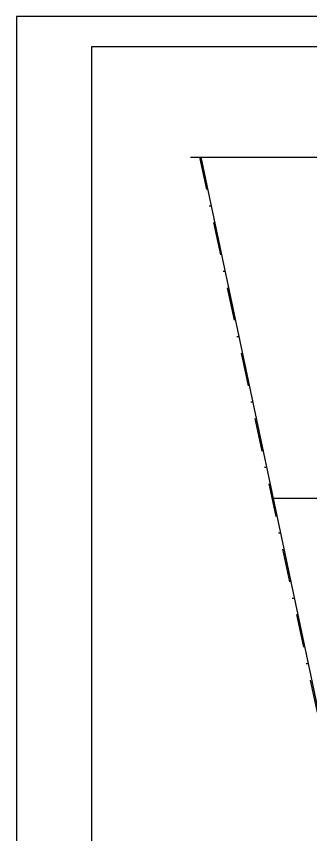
# Model space of a CAD drawing. Header units: millimetres. Extents: x 2775 to 3964, y 1473 to 2314.
# Drawn here: x 2775 to 2872.3, y 2043.7 to 2314.3 of the extents above; entities that cross this region are included whole.
import ezdxf

# ---------------------------------------------------------------- set-up
doc = ezdxf.new("R2010")
doc.units = ezdxf.units.MM
doc.linetypes.add('DASHDOT', pattern=[1, 0.5, -0.25, 0, -0.25])
doc.layers.add('01', color=254, linetype='Continuous')
doc.layers.add('02', color=7, linetype='Continuous')
doc.layers.add('EJELFORMATO', color=170, linetype='Continuous', lineweight=25)

msp = doc.modelspace()

# ---------------------------------------------------------------- linework, layer by layer
at = {"layer": '01', "linetype": 'DASHDOT', "ltscale": 22}
msp.add_line((2835.57, 2267.81), (2882.06, 2048.16), dxfattribs=at)
at = {"layer": '01', "ltscale": 5}
msp.add_line((2875.8, 2154.84), (2859.88, 2154.84), dxfattribs=at)
at = {"layer": '02', "ltscale": 5}
msp.add_line((2835.97, 2267.81), (2882.46, 2048.16), dxfattribs=at)
msp.add_lwpolyline([(2832.5, 2267.81), (2944.09, 2267.81)], dxfattribs=at)
at = {"layer": 'EJELFORMATO', "color": 7}
msp.add_lwpolyline([(2774.95, 1473.33), (3963.95, 1473.33), (3963.95, 2314.33), (2774.95, 2314.33)], close=True, dxfattribs=at)
at = {"layer": 'EJELFORMATO'}
msp.add_lwpolyline([(3953.95, 1483.33), (2799.95, 1483.33), (2799.95, 2304.33), (3953.95, 2304.33)], close=True, dxfattribs=at)

doc.saveas('drawing.dxf')
